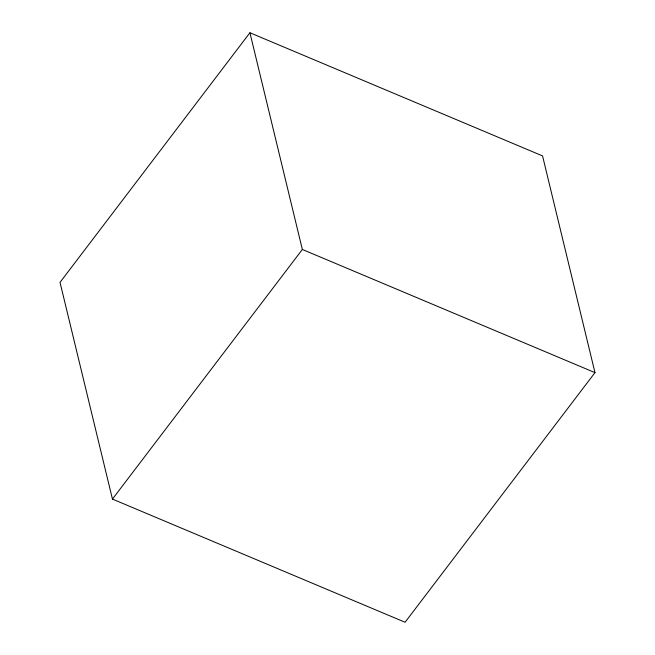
<?xml version="1.0" encoding="UTF-8"?>
<svg xmlns="http://www.w3.org/2000/svg" width="655" height="655" viewBox="0 0 655 655"><rect width="100%" height="100%" fill="white"/><g stroke="black" fill="none" stroke-linecap="round" stroke-linejoin="round"><path stroke-width="0.98" d="M249.923 32.75L60.023 282.37L112.447 499.085L405.077 622.25L594.977 372.63L542.553 155.915L249.923 32.75L302.348 249.457L112.447 499.085M302.348 249.457L594.977 372.63"/></g></svg>
